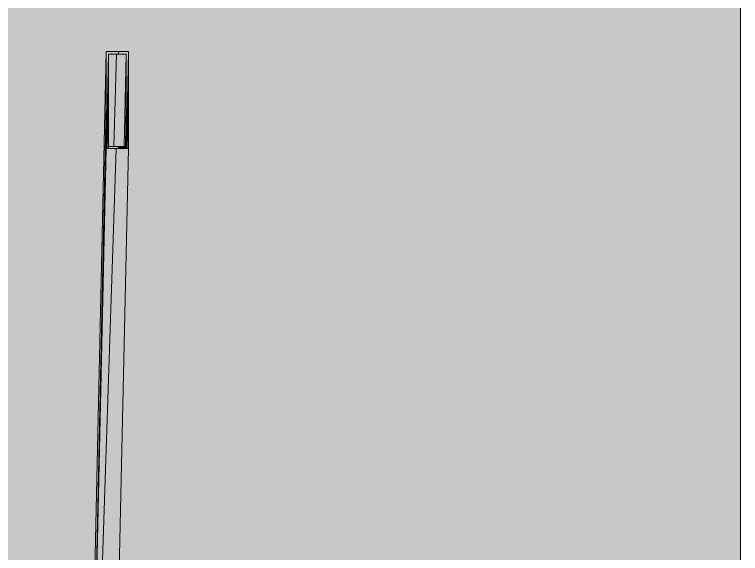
# Model space of a CAD drawing. Header units: millimetres. Extents: x 365175 to 2667127, y -330297 to -162108.
# Drawn here: x 2234683 to 2235464, y -325776 to -325196 of the extents above; entities that cross this region are included whole.
import ezdxf

# ---------------------------------------------------------------- set-up
doc = ezdxf.new("R2010")
doc.units = ezdxf.units.MM
doc.header["$MEASUREMENT"] = 0

# ---------------------------------------------------------------- blocks, each defined once
blk = doc.blocks.new('Élément de coupe_1359_3', base_point=(1963539.32, -327096.82))
at = {"linetype": 'Continuous', "lineweight": 0, "true_color": 0x000000}
h = blk.add_hatch(color=18, dxfattribs=at)
h.paths.add_polyline_path([(2231963.8, -327096.82), (2234824.65, -327096.82), (2234824.65, -326637.82), (2234809.83, -326637.82), (2234805.76, -326637.56), (2234801.45, -326636.7), (2234797.28, -326635.29), (2234793.34, -326633.34), (2234789.69, -326630.9), (2234786.38, -326628), (2234783.47, -326624.69), (2234781.04, -326621.03), (2234779.09, -326617.09), (2234777.68, -326612.93), (2234776.81, -326608.61), (2234776.55, -326604.54), (2234776.55, -326576.82), (2234774.01, -326576.82), (2234774.01, -326480.82), (2234798.58, -326480.82), (2234798.58, -326576.82), (2234795.75, -326576.82), (2234795.75, -326603.91), (2234795.89, -326606.1), (2234796.27, -326607.95), (2234796.87, -326609.73), (2234797.69, -326611.41), (2234798.74, -326612.98), (2234799.99, -326614.39), (2234801.4, -326615.63), (2234802.96, -326616.68), (2234804.64, -326617.51), (2234806.43, -326618.11), (2234808.28, -326618.48), (2234810.46, -326618.63), (2234824.65, -326618.63), (2234824.65, -326281.82), (2234812.64, -326281.82), (2234812.64, -326101.82), (2234824.65, -326101.82), (2234824.65, -325918.82), (2235139.59, -325918.82), (2235139.59, -326101.82), (2235151.59, -326101.82), (2235151.59, -326196.82), (2235463.65, -326196.82), (2235463.65, -323596.82), (2231963.8, -323596.82)])
h.paths.add_polyline_path([(2234755.67, -326308.87), (2234755.28, -326211.81), (2234757.37, -326117.26), (2234762.37, -326117.26), (2234781.85, -325235.83), (2234805.85, -325235.73), (2234805.85, -325340.18), (2234789.06, -326099.61), (2234790.9, -326099.61), (2234791.43, -326231.97), (2234789.34, -326326.51), (2234779.75, -326326.51), (2234779.68, -326310.1), (2234760.4, -326310.1), (2234760.4, -326308.87)], flags=0)
at = {"color": 7, "linetype": 'Continuous', "lineweight": 5}
blk.add_line((2235463.65, -326196.82), (2235463.65, -324496.82), dxfattribs=at)
blk = doc.blocks.new('Élément de coupe_1370_3', base_point=(1963539.32, -327096.82))
at = {"linetype": 'Continuous', "lineweight": 0, "true_color": 0x000000}
for points in [[(2234782.01, -325340.28), (2234782.93, -325340.27), (2234784.25, -325283.4), (2234784.25, -325238.8)], [(2234782.01, -325340.28), (2234782.93, -325340.27), (2234784.25, -325283.4), (2234784.25, -325238.8)], [(2234784.25, -325338.02), (2234789.87, -325338), (2234792.94, -325238.76), (2234784.25, -325238.8), (2234784.25, -325283.4)], [(2234784.25, -325338.02), (2234789.87, -325338), (2234792.94, -325238.76), (2234784.25, -325238.8), (2234784.25, -325283.4)], [(2234792.94, -325238.76), (2234789.87, -325338), (2234794.89, -325337.98), (2234801.26, -325337.95), (2234803.45, -325238.72)], [(2234792.94, -325238.76), (2234789.87, -325338), (2234794.89, -325337.98), (2234801.26, -325337.95), (2234803.45, -325238.72)], [(2234803.45, -325238.72), (2234801.26, -325337.95), (2234802.51, -325337.95), (2234803.45, -325293.41)], [(2234803.45, -325238.72), (2234801.26, -325337.95), (2234802.51, -325337.95), (2234803.45, -325293.41)], [(2234782.93, -325340.27), (2234784.2, -325340.27), (2234784.25, -325338.02), (2234784.25, -325283.4)], [(2234782.93, -325340.27), (2234784.2, -325340.27), (2234784.25, -325338.02), (2234784.25, -325283.4)], [(2234803.45, -325293.41), (2234802.51, -325337.95), (2234803.45, -325337.95)], [(2234803.45, -325293.41), (2234802.51, -325337.95), (2234803.45, -325337.95)], [(2234784.25, -325338.02), (2234784.2, -325340.27), (2234792.54, -325340.24), (2234794.86, -325340.23), (2234794.89, -325337.98)], [(2234784.25, -325338.02), (2234784.2, -325340.27), (2234792.54, -325340.24), (2234794.86, -325340.23), (2234794.89, -325337.98)], [(2234794.86, -325340.23), (2234803.4, -325340.19), (2234803.45, -325337.95), (2234794.89, -325337.98)], [(2234794.86, -325340.23), (2234803.4, -325340.19), (2234803.45, -325337.95), (2234794.89, -325337.98)]]:
    blk.add_hatch(color=18, dxfattribs=at).paths.add_polyline_path(points)
at = {"color": 7, "linetype": 'Continuous', "lineweight": 20}
for p, q in [((2234782.01, -325340.28), (2234784.25, -325238.8)), ((2234792.94, -325238.76), (2234789.87, -325338)), ((2234801.26, -325337.95), (2234803.45, -325238.72)), ((2234782.93, -325340.27), (2234784.25, -325283.4)), ((2234803.45, -325293.41), (2234802.51, -325337.95)), ((2234784.25, -325338.02), (2234784.2, -325340.27)), ((2234794.89, -325337.98), (2234794.86, -325340.23)), ((2234803.45, -325337.95), (2234803.4, -325340.19))]:
    blk.add_line(p, q, dxfattribs=at)
at = {"color": 212, "linetype": 'Continuous', "lineweight": 5, "true_color": 0xcb00cc, "flags": 128}
for points in [[(2234803.45, -325238.72), (2234792.94, -325238.76), (2234784.25, -325238.8)], [(2234784.25, -325238.8), (2234784.25, -325283.4), (2234784.25, -325338.02)], [(2234803.45, -325337.95), (2234803.45, -325293.41), (2234803.45, -325238.72)], [(2234784.25, -325338.02), (2234794.89, -325337.98), (2234803.45, -325337.95)]]:
    blk.add_lwpolyline(points, dxfattribs=at)
blk = doc.blocks.new('Élément de coupe_1371_3', base_point=(1963539.32, -327096.82))
at = {"linetype": 'Continuous', "lineweight": 0, "true_color": 0x000000}
for points in [[(2234762.2, -326124.78), (2234762.54, -326209.15), (2234781.85, -325293.41), (2234781.85, -325235.83)], [(2234762.2, -326124.78), (2234762.54, -326209.15), (2234781.85, -325293.41), (2234781.85, -325235.83)], [(2234781.85, -325340.28), (2234782.01, -325340.28), (2234784.25, -325238.8), (2234794.95, -325238.75), (2234794.98, -325235.78), (2234781.85, -325235.83)], [(2234781.85, -325340.28), (2234782.01, -325340.28), (2234784.25, -325238.8), (2234794.95, -325238.75), (2234794.98, -325235.78), (2234781.85, -325235.83)], [(2234794.95, -325238.75), (2234803.45, -325238.72), (2234803.45, -325336.53), (2234803.45, -325337.95), (2234803.4, -325340.19), (2234803.54, -325340.19), (2234805.85, -325235.73), (2234794.98, -325235.78)], [(2234794.95, -325238.75), (2234803.45, -325238.72), (2234803.45, -325336.53), (2234803.45, -325337.95), (2234803.4, -325340.19), (2234803.54, -325340.19), (2234805.85, -325235.73), (2234794.98, -325235.78)], [(2234805.85, -325235.73), (2234803.54, -325340.19), (2234804.52, -325340.19), (2234805.85, -325282.69)], [(2234805.85, -325235.73), (2234803.54, -325340.19), (2234804.52, -325340.19), (2234805.85, -325282.69)], [(2234805.85, -325282.69), (2234804.52, -325340.19), (2234805.85, -325340.18)], [(2234805.85, -325282.69), (2234804.52, -325340.19), (2234805.85, -325340.18)], [(2234781.85, -325293.41), (2234762.54, -326209.15), (2234762.55, -326209.91), (2234762.56, -326213.01), (2234781.85, -325340.28)], [(2234781.85, -325293.41), (2234762.54, -326209.15), (2234762.55, -326209.91), (2234762.56, -326213.01), (2234781.85, -325340.28)], [(2234781.85, -325340.28), (2234762.56, -326213.01), (2234763.61, -326213.01), (2234792.54, -325340.24)], [(2234781.85, -325340.28), (2234762.56, -326213.01), (2234763.61, -326213.01), (2234792.54, -325340.24)], [(2234786.56, -326213.01), (2234805.85, -325340.18), (2234792.54, -325340.24), (2234763.61, -326213.01), (2234783.18, -326213.01)], [(2234786.56, -326213.01), (2234805.85, -325340.18), (2234792.54, -325340.24), (2234763.61, -326213.01), (2234783.18, -326213.01)]]:
    blk.add_hatch(color=18, dxfattribs=at).paths.add_polyline_path(points)
at = {"color": 7, "linetype": 'Continuous', "lineweight": 20}
for p, q in [((2234781.85, -325235.83), (2234762.2, -326124.78)), ((2234794.98, -325235.78), (2234794.95, -325238.75)), ((2234805.85, -325235.73), (2234803.54, -325340.19)), ((2234804.52, -325340.19), (2234805.85, -325282.69)), ((2234781.85, -325293.41), (2234762.54, -326209.15)), ((2234762.56, -326213.01), (2234781.85, -325340.28)), ((2234792.54, -325340.24), (2234763.61, -326213.01)), ((2234786.56, -326213.01), (2234805.85, -325340.18))]:
    blk.add_line(p, q, dxfattribs=at)
at = {"color": 212, "linetype": 'Continuous', "lineweight": 5, "true_color": 0xcb00cc, "flags": 128}
for points in [[(2234805.85, -325235.73), (2234794.98, -325235.78), (2234781.85, -325235.83)], [(2234781.85, -325235.83), (2234781.85, -325293.41), (2234781.85, -325340.28)], [(2234805.85, -325340.18), (2234805.85, -325282.69), (2234805.85, -325235.73)], [(2234781.85, -325340.28), (2234792.54, -325340.24), (2234805.85, -325340.18)]]:
    blk.add_lwpolyline(points, dxfattribs=at)

msp = doc.modelspace()

# ---------------------------------------------------------------- block references
at = {"lineweight": 0}
for name in ['Élément de coupe_1359_3', 'Élément de coupe_1371_3', 'Élément de coupe_1370_3']:
    msp.add_blockref(name, (1963539.321, -327096.824), dxfattribs=at)

doc.saveas('drawing.dxf')
